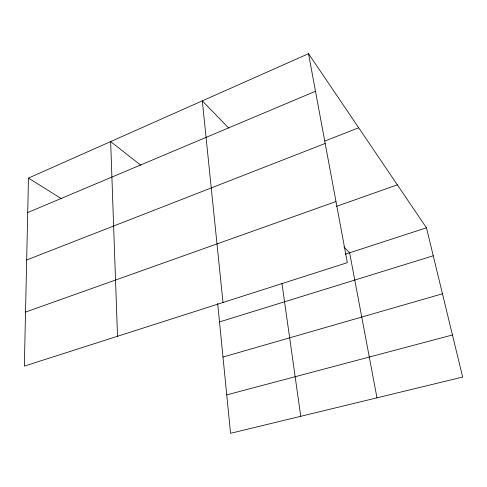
<?xml version="1.0" encoding="UTF-8"?>
<svg xmlns="http://www.w3.org/2000/svg" width="487" height="487" viewBox="0 0 487 487"><rect width="100%" height="100%" fill="white"/><g stroke="black" fill="none" stroke-linecap="round" stroke-linejoin="round"><path stroke-width="0.73" d="M28.465 178.084L24.35 366.108L347.341 262.663L308.514 53.692L28.465 178.084L61.587 198.799M27.71 212.569L315.497 91.264M324.878 141.023L358.7 127.777M26.669 259.973L325.194 143.458M25.531 312.07L335.987 201.557M336.401 206.378L397.355 184.847M345.338 254.19L426.46 227.8L462.65 377.066L230.552 433.308L217.665 303.383M219.503 321.931L433.241 255.778M222.991 357.05L442.458 293.795M226.741 394.884L452.447 334.977M140.81 165.27L110.646 141.583L117.519 336.267M228.689 128.063L202.312 100.864L223.009 302.482M343.834 246.806L349.642 252.79L376.975 397.824M308.514 53.692L426.46 227.8M281.936 283.318L300.759 416.294"/></g></svg>
